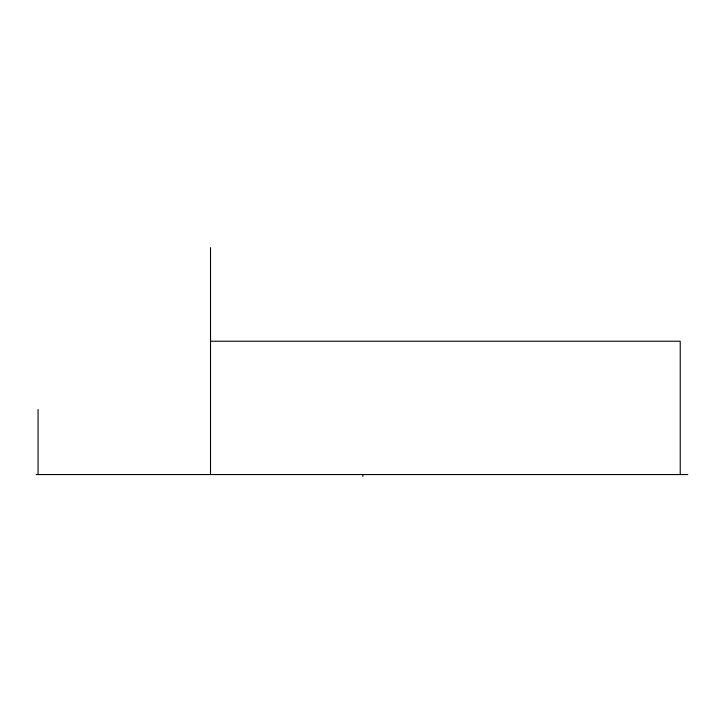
<?xml version="1.0" encoding="UTF-8"?>
<svg xmlns="http://www.w3.org/2000/svg" width="724" height="724" viewBox="0 0 724 724"><rect width="100%" height="100%" fill="white"/><g stroke="black" fill="none" stroke-linecap="round" stroke-linejoin="round"><path stroke-width="1.09" d="M210.521 341.23L680.225 341.23L680.225 474.555M36.2 474.555L687.8 474.555M362.869 474.555L362.869 476.374M210.521 247.626L210.521 474.555M38.055 409.576L38.055 474.555"/></g></svg>
